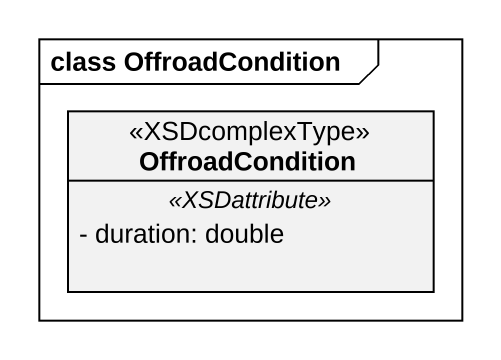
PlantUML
@startuml
mainframe class OffroadCondition
hide circle
hide empty members
skinparam classAttributeIconSize 0
class OffroadCondition <<XSDcomplexType>> {
  .. <<XSDattribute>> ..
  - duration: double
}
@enduml
